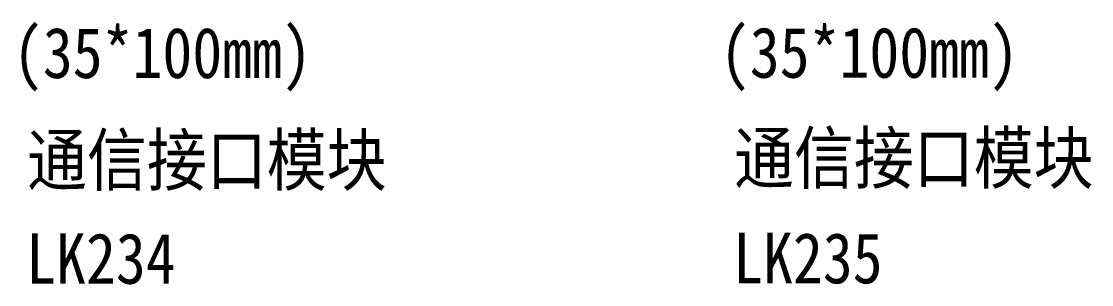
# Model space of a CAD drawing. Header units: millimetres. Extents: x 33157 to 59611, y -29750 to 1750.
# Drawn here: x 53728.6 to 53834.5, y 341.6 to 367.6 of the extents above; entities that cross this region are included whole.
import ezdxf

# ---------------------------------------------------------------- set-up
doc = ezdxf.new("R2010")
doc.units = ezdxf.units.MM
doc.layers.get('0').update_dxf_attribs({"lineweight": 18})
doc.styles.add('STYLE1', font='')
doc.styles.get('STYLE1').set_extended_font_data('宋体')

msp = doc.modelspace()

# ---------------------------------------------------------------- texts
at = {"color": 0, "style": 'STYLE1', "width": 0.87}
for s, p in [('(35*100mm)', (53727.72, 362.02)), ('(35*100mm)', (53797.72, 362.05)), ('通信接口模块', (53729.11, 351.42)), ('通信接口模块', (53799.11, 351.62)), ('LK234', (53729.03, 341.68)), ('LK235', (53799.03, 341.72))]:
    msp.add_text(s, height=5, dxfattribs=at).set_placement(p)

doc.saveas('drawing.dxf')
